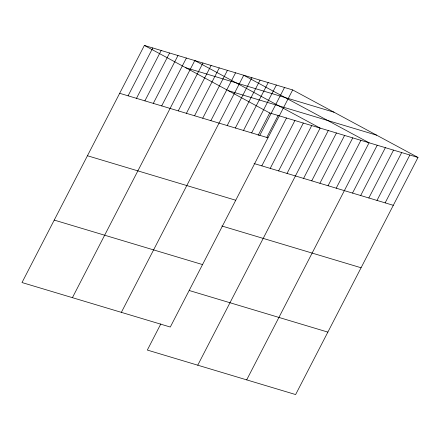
<?xml version="1.0" encoding="UTF-8"?>
<svg xmlns="http://www.w3.org/2000/svg" width="440" height="440" viewBox="0 0 440 440"><rect width="100%" height="100%" fill="white"/><g stroke="black" fill="none" stroke-linecap="round" stroke-linejoin="round"><path stroke-width="0.66" d="M292.672 89.936L144.375 45.441L22 282.541L170.297 327.036L292.672 89.936L418 157.46L295.625 394.559L147.329 350.064L160.837 323.895M128.079 95.816L152.779 47.965M136.483 98.335L161.183 50.485M144.887 100.859L169.587 53.009M153.291 103.378L177.986 55.528M161.695 105.903L186.389 58.047M72.418 297.666L194.794 60.572L320.127 128.095L197.753 365.189M178.255 110.869L202.95 63.019M186.406 113.317L211.107 65.467M194.563 115.764L219.263 67.914M202.719 118.212L227.42 70.362M210.876 120.659L235.576 72.809M121.358 312.351L243.733 75.257L369.061 142.78L246.686 379.874M227.189 125.554L251.889 77.699M235.345 128.001L260.046 80.146M243.502 130.449L268.202 82.594M251.658 132.897L276.359 85.041M258.137 135.377L269.704 112.965L418 157.46M259.815 135.344L284.515 87.489M266.855 137.297L278.108 115.489M261.811 165.864L286.512 118.008M270.215 168.382L294.916 120.533M278.619 170.907L303.32 123.052M287.023 173.426L311.724 125.576M303.584 178.393L328.284 130.543M311.74 180.84L336.441 132.99M319.897 183.288L344.591 135.438M328.053 185.735L352.748 137.885M336.209 188.183L360.905 140.333M352.523 193.078L377.218 145.228M360.679 195.525L385.374 147.675M368.836 197.972L393.531 150.123M376.992 200.42L401.687 152.57M385.143 202.868L409.844 155.018M185.735 67.727L334.026 112.222M228.344 90.684L376.64 135.179M119.675 93.297L267.971 137.792M254.056 163.537L393.3 205.315M87.445 155.744L235.736 200.239M221.826 225.984L361.07 267.762M54.236 220.088L202.527 264.583M189.261 290.521L327.861 332.107M144.375 45.441L269.704 112.965"/></g></svg>
